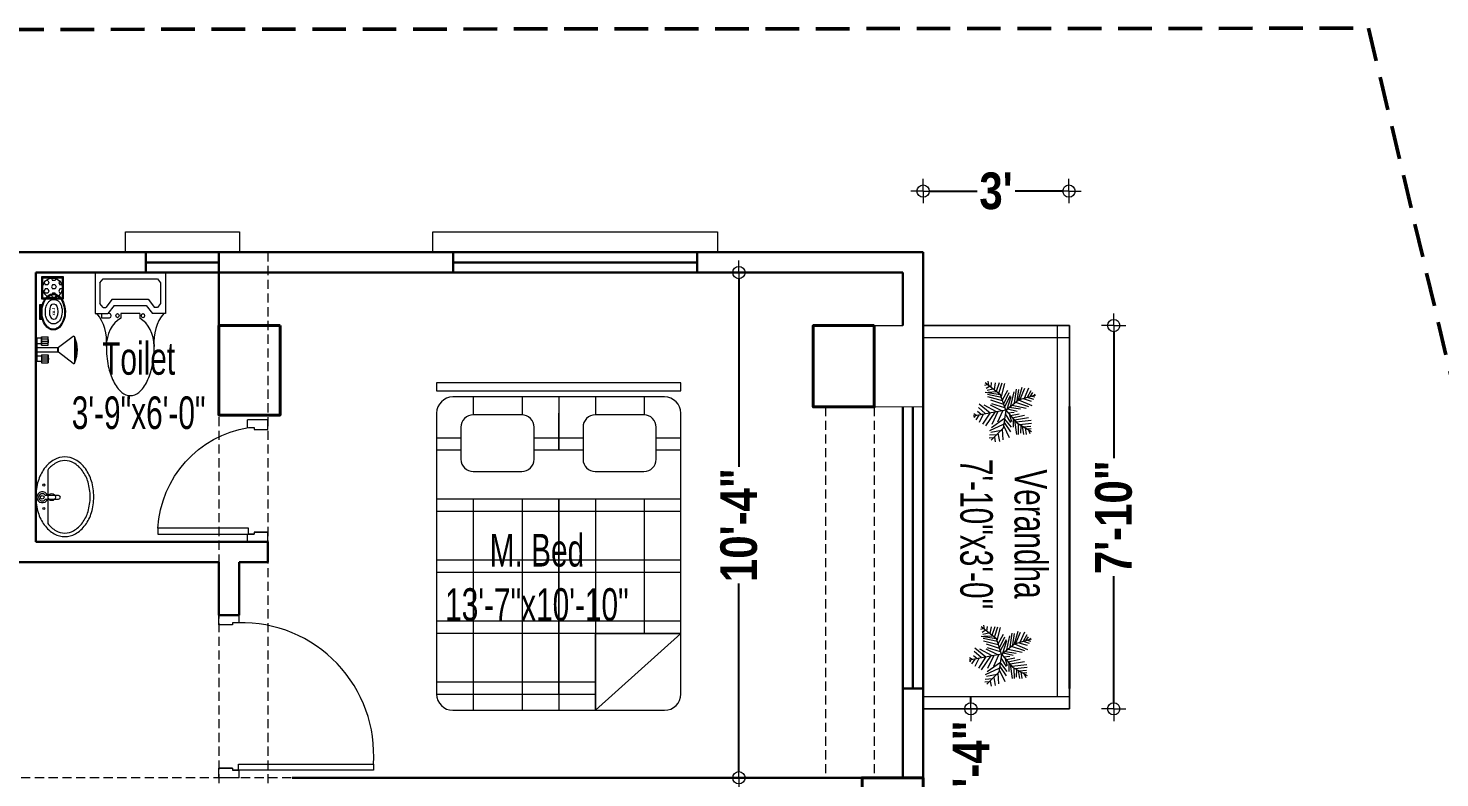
# Model space of a CAD drawing. Header units: inches. Extents: x 64086 to 138972, y -13497 to 16809.
# Drawn here: x 96008.9 to 96355.8, y -11519.8 to -11335.6 of the extents above; entities that cross this region are included whole.
import ezdxf

# ---------------------------------------------------------------- set-up
doc = ezdxf.new("R2010")
doc.units = ezdxf.units.IN
doc.header["$LTSCALE"] = 0.5
doc.header["$MEASUREMENT"] = 0
doc.header["$PDMODE"] = 2
doc.linetypes.add('DASHED', pattern=[0.75, 0.5, -0.25])
doc.layers.get('0').update_dxf_attribs({"lineweight": 13})
for name, color, linetype, lineweight in [('A-TOIL', 6, 'Continuous', 15), ('BEAM 2', 87, 'Continuous', 15), ('Boundary', 6, 'DASHED', 50), ('Column', 1, 'Continuous', 40), ('DIM', 5, 'Continuous', 13), ('DOOR', 30, 'Continuous', 20), ('e-tv+tel', 5, 'Continuous', 25), ('fixture', 24, 'Continuous', 13), ('fur', 42, 'Continuous', 15), ('P-BASIN1', 6, 'Continuous', 15), ('P-COMMODE', 6, 'Continuous', 15), ('P-FLOOR-DRAIN', 4, 'Continuous', 15), ('P-SHOWER', 7, 'Continuous', 15), ('P.cap', 4, 'Continuous', 20), ('plant', 70, 'Continuous', 5), ('railing', 30, 'Continuous', 15), ('Raling', 35, 'Continuous', 20), ('Text-2', 7, 'Continuous', 18), ('TEXT-IN', 7, 'Continuous', 15), ('WALL', 7, 'Continuous', 30), ('WALL-0', 7, 'Continuous', 18), ('Wall_20', 253, 'Continuous', 20)]:
    doc.layers.add(name, color=color, linetype=linetype, lineweight=lineweight)
doc.layers.add('FURNITURE', color=157, linetype='Continuous')
doc.styles.get("Standard").update_dxf_attribs({"font": 'ARIALNB.TTF'})
doc.styles.add('STYLE1', font='ARIALN.TTF', dxfattribs={"width": 0.8})
doc.dimstyles.new('Column Dim', dxfattribs={"dimtxt": 9, "dimasz": 1.5, "dimexe": 13.25, "dimexo": 11, "dimgap": 1, "dimtad": 0, "dimdec": 1, "dimzin": 0, "dimdsep": 46, "dimlunit": 4, "dimtxsty": 'Standard', "dimblk": 'DIM', "dimcen": 0, "dimse1": 1, "dimse2": 1, "dimclrd": 5, "dimclre": 5, "dimclrt": 7, "dimadec": 0, "dimazin": 0, "dimtfac": 1, "dimtdec": 1, "dimtofl": 0, "dimtmove": 2, "dimatfit": 3, "dimldrblk": 'DIM', "dimfxl": 1, "dimtolj": 1, "dimtzin": 0, "dimarcsym": 0})
pattern_1 = [(225, (19362.28457, 30685.39488), (-0.0883883476, 0.0883883476), [])]

# ---------------------------------------------------------------- blocks, each defined once
blk = doc.blocks.new('door-3')
at = {"layer": 'railing'}
for p, q in [((98873.42, -21113.88), (98873.42, -21080.69)), ((98873.42, -21080.69), (98874.85, -21080.69)), ((98874.85, -21080.69), (98874.85, -21113.88)), ((98836.75, -21118.64), (98836.75, -21113.64)), ((98838.65, -21113.64), (98836.75, -21113.64)), ((98838.66, -21113.88), (98838.66, -21115.31)), ((98838.66, -21113.88), (98838.66, -21115.31)), ((98838.66, -21115.31), (98839.13, -21115.31)), ((98839.13, -21115.31), (98839.13, -21118.64)), ((98839.13, -21115.31), (98839.13, -21118.64)), ((98874.85, -21113.88), (98873.42, -21113.88)), ((98874.37, -21115.31), (98874.37, -21118.64)), ((98874.37, -21118.64), (98874.37, -21115.31)), ((98874.37, -21115.31), (98874.85, -21115.31)), ((98876.75, -21113.64), (98874.85, -21113.64)), ((98874.85, -21113.88), (98874.85, -21115.31)), ((98874.85, -21115.31), (98874.85, -21113.88)), ((98876.75, -21113.64), (98876.75, -21118.64)), ((98839.13, -21118.64), (98836.75, -21118.64)), ((98876.75, -21118.64), (98874.37, -21118.64))]:
    blk.add_line(p, q, dxfattribs=at)
blk.add_arc((98871.12, -21113.08), 32.47, 85.9343, 181.4162, dxfattribs=at)
blk = doc.blocks.new('lilklkl')
at = {"color": 23}
for p, q in [((19201.27, -4998.29), (19141.27, -4998.29)), ((19141.27, -4998.29), (19141.27, -5000.29)), ((19141.27, -5000.29), (19201.27, -5000.29)), ((19201.27, -5000.29), (19201.27, -4998.29)), ((19167.27, -5001.79), (19145.27, -5001.79)), ((19197.27, -5001.79), (19162.27, -5001.79)), ((19171.27, -5001.79), (19171.27, -5014.9)), ((19141.27, -5005.79), (19141.27, -5074.79)), ((19171.27, -5014.9), (19171.27, -5005.79)), ((19201.27, -5074.79), (19201.27, -5005.79)), ((19171.27, -5074.79), (19171.27, -5026.9)), ((19171.27, -5026.9), (19171.27, -5078.79)), ((19145.27, -5078.79), (19175.27, -5078.79)), ((19175.27, -5078.79), (19197.27, -5078.79))]:
    blk.add_line(p, q, dxfattribs=at)
at = {"color": 33}
for p, q in [((19150.27, -5001.79), (19150.27, -5006.19)), ((19162.27, -5001.79), (19162.27, -5006.19)), ((19180.27, -5001.79), (19180.27, -5006.19)), ((19192.27, -5001.79), (19192.27, -5006.19)), ((19147.23, -5011.9), (19141.27, -5011.9)), ((19171.27, -5011.9), (19165.21, -5011.9)), ((19177.23, -5011.9), (19171.27, -5011.9)), ((19201.27, -5011.9), (19195.21, -5011.9)), ((19147.24, -5014.9), (19141.27, -5014.9)), ((19171.27, -5014.9), (19165.2, -5014.9)), ((19177.24, -5014.9), (19171.27, -5014.9)), ((19201.27, -5014.9), (19195.2, -5014.9)), ((19171.27, -5026.9), (19141.27, -5026.9)), ((19150.27, -5026.9), (19150.27, -5078.79)), ((19162.27, -5026.9), (19162.27, -5078.79)), ((19201.27, -5026.9), (19171.27, -5026.9)), ((19180.27, -5026.9), (19180.27, -5078.79)), ((19192.27, -5026.9), (19192.27, -5059.9)), ((19171.27, -5029.9), (19141.27, -5029.9)), ((19201.27, -5029.9), (19171.27, -5029.9)), ((19171.27, -5041.9), (19141.27, -5041.9)), ((19201.27, -5041.9), (19171.27, -5041.9)), ((19171.27, -5044.9), (19141.27, -5044.9)), ((19201.27, -5044.9), (19171.27, -5044.9)), ((19171.27, -5056.9), (19141.27, -5056.9)), ((19201.27, -5056.9), (19171.27, -5056.9)), ((19171.27, -5059.9), (19141.27, -5059.9)), ((19201.27, -5059.9), (19171.27, -5059.9)), ((19171.27, -5071.9), (19141.27, -5071.9)), ((19180.27, -5071.9), (19171.27, -5071.9)), ((19171.27, -5074.9), (19141.27, -5074.9)), ((19180.27, -5074.9), (19171.27, -5074.9))]:
    blk.add_line(p, q, dxfattribs=at)
at = {"color": 40}
for p, q in [((19162.21, -5006.19), (19150.23, -5006.19)), ((19192.21, -5006.19), (19180.23, -5006.19)), ((19147.23, -5009.2), (19147.24, -5017.1)), ((19165.2, -5017.09), (19165.21, -5009.2)), ((19177.23, -5009.2), (19177.24, -5017.1)), ((19195.2, -5017.09), (19195.21, -5009.2)), ((19150.24, -5020.09), (19162.2, -5020.09)), ((19180.24, -5020.09), (19192.2, -5020.09))]:
    blk.add_line(p, q, dxfattribs=at)
at = {"color": 23}
for centre, start, end in [((19145.27, -5005.79), 90, 180), ((19197.27, -5005.79), 0, 90), ((19145.27, -5074.79), 180, 270), ((19197.27, -5074.79), 270, 0)]:
    blk.add_arc(centre, 4, start, end, dxfattribs=at)
at = {"color": 40}
for centre, start, end in [((19150.23, -5009.19), 90, 180.1414), ((19162.21, -5009.19), 359.8975, 90), ((19180.23, -5009.19), 90, 180.1414), ((19192.21, -5009.19), 359.8975, 90), ((19150.24, -5017.09), 180.1414, 270), ((19162.2, -5017.09), 270, 359.8975), ((19180.24, -5017.09), 180.1414, 270), ((19192.2, -5017.09), 270, 359.8975)]:
    blk.add_arc(centre, 3, start, end, dxfattribs=at)
at = {"layer": 'DOOR'}
for p, q in [((19201.27, -5059.9), (19180.27, -5078.79)), ((19180.27, -5078.79), (19180.27, -5059.9)), ((19180.27, -5059.9), (19201.27, -5059.9))]:
    blk.add_line(p, q, dxfattribs=at)
blk = doc.blocks.new('A$C32C23EB6')
at = {"layer": 'fur'}
blk.add_blockref('lilklkl', (-19141.27, 5078.79), dxfattribs=at)
blk = doc.blocks.new('p-basin11')
at = {"lineweight": 13}
for p, q in [((-0.49, 4.45), (-0.49, 0.85)), ((0.5, 0.86), (0.5, 4.45)), ((-7.44, 1.49), (7.15, 1.49))]:
    blk.add_line(p, q, dxfattribs=at)
for centre, radius in [((-3.35, 0.44), 0.298), ((-0.08, 2.58), 0.99), ((0, 0), 0.495), ((3.06, 0.44), 0.298)]:
    blk.add_circle(centre, radius, dxfattribs=at)
for centre, radius, start, end in [((-2.77, 4.78), 8.63, 126.0274, 150.3366), ((-1.18, 2.6), 11.33, 106.7647, 126.0274), ((-1.18, 2.6), 10.34, 106.7647, 126.0274), ((-1.18, 2.6), 10.34, 106.7647, 126.0274), ((-0.15, -0.85), 14.92, 90, 106.7647), ((-0.15, -0.85), 13.93, 90, 106.7647), ((-0.15, -0.85), 13.93, 90, 106.7647), ((-0.15, -0.85), 14.92, 73.2353, 90), ((-0.15, -0.85), 13.93, 73.2353, 90), ((-0.15, -0.85), 13.93, 73.2353, 90), ((0.89, 2.6), 10.34, 53.9726, 73.2353), ((0.89, 2.6), 10.34, 53.9726, 73.2353), ((0.89, 2.6), 11.33, 53.9726, 73.2353), ((2.48, 4.78), 8.63, 29.6634, 53.9726), ((-5.2, 6.16), 5.84, 150.3366, 180), ((-5.2, 6.16), 4.85, 150.3366, 180), ((-5.2, 6.16), 4.85, 150.3366, 180), ((-2.77, 4.78), 7.64, 126.0274, 150.3366), ((-2.77, 4.78), 7.64, 126.0274, 150.3366), ((2.48, 4.78), 7.64, 29.6634, 53.9726), ((4.9, 6.16), 4.85, 0, 29.6634), ((4.9, 6.16), 4.85, 360, 29.6634), ((4.9, 6.16), 5.84, 0, 29.6634), ((-5.2, 6.16), 5.84, 180, 209.6634), ((-5.2, 6.16), 4.85, 180, 209.6634), ((0, 4.45), 0.495, 0, 180), ((4.9, 6.16), 4.85, 330.3366, 0), ((4.9, 6.16), 5.84, 330.3366, 0), ((-2.77, 7.54), 8.63, 209.6634, 233.9726), ((-2.77, 7.54), 7.64, 209.6634, 232.3), ((-1.18, 9.72), 11.33, 233.9726, 253.2353), ((0, 0), 1.48, 109.6514, 70.3603), ((0, 0), 0.99, 120.3431, 59.7554), ((0.89, 9.72), 11.33, 286.7647, 306.0274), ((2.48, 7.54), 7.64, 307.7, 330.3366), ((2.48, 7.54), 8.63, 306.0274, 330.3366), ((-0.15, 13.16), 14.92, 253.2353, 270), ((-0.15, 13.16), 14.92, 270, 286.7647)]:
    blk.add_arc(centre, radius, start, end, dxfattribs=at)
blk = doc.blocks.new('pp-sh')
at = {"ltscale": 0.01}
h = blk.add_hatch(dxfattribs=at)
h.set_pattern_fill('ANSI31', color=256, style=0)
h.set_pattern_definition(pattern_1)
h.paths.add_polyline_path([(18743.58, 25839.35), (18749.1, 25839.35, 0.199471)])
h = blk.add_hatch(dxfattribs=at)
h.set_pattern_fill('ANSI31', color=256, style=0)
h.set_pattern_definition(pattern_1)
h.paths.add_polyline_path([(18745.89, 25835.65), (18746.8, 25835.65, -0.163612), (18746.84, 25835.78), (18745.84, 25835.78, -0.163612)])
for p, q in [((18749.1, 25839.35), (18743.58, 25839.35)), ((18743.4, 25839), (18745.84, 25835.78)), ((18749.28, 25839), (18746.84, 25835.78)), ((18745.28, 25833.51), (18743.51, 25833.51)), ((18743.51, 25832.08), (18743.51, 25833.51)), ((18743.95, 25832.08), (18743.95, 25833.51)), ((18744.54, 25833.62), (18744.26, 25833.62)), ((18744.26, 25833.59), (18744.26, 25833.62)), ((18744.4, 25833.59), (18744.4, 25833.62)), ((18744.4, 25832.08), (18744.4, 25833.51)), ((18744.54, 25833.59), (18744.54, 25833.62)), ((18744.84, 25832.08), (18744.84, 25833.51)), ((18745.28, 25832.08), (18745.28, 25833.51)), ((18746.84, 25835.78), (18745.84, 25835.78)), ((18746.8, 25835.65), (18745.89, 25835.65)), ((18745.89, 25835.65), (18745.89, 25831.13)), ((18746.8, 25835.65), (18746.8, 25831.13)), ((18747.4, 25832.08), (18747.4, 25833.51)), ((18747.4, 25833.51), (18749.17, 25833.51)), ((18747.84, 25832.08), (18747.84, 25833.51)), ((18748.15, 25833.59), (18748.15, 25833.62)), ((18748.15, 25833.62), (18748.42, 25833.62)), ((18748.29, 25833.59), (18748.29, 25833.62)), ((18748.29, 25832.08), (18748.29, 25833.51)), ((18748.42, 25833.59), (18748.42, 25833.62)), ((18748.73, 25832.08), (18748.73, 25833.51)), ((18749.17, 25832.08), (18749.17, 25833.51)), ((18745.28, 25832.08), (18743.51, 25832.08)), ((18743.8, 25832.04), (18743.8, 25831.13)), ((18748.88, 25831.13), (18743.8, 25831.13)), ((18744.99, 25832.04), (18744.99, 25831.13)), ((18746.8, 25831.13), (18745.89, 25831.13)), ((18747.4, 25832.08), (18749.17, 25832.08)), ((18747.69, 25832.04), (18747.69, 25831.13)), ((18748.88, 25832.04), (18748.88, 25831.13))]:
    blk.add_line(p, q, dxfattribs=at)
for centre, radius, start, end in [((18743.58, 25839.13), 0.222, 90, 216.0286), ((18746.34, 25832.71), 7.19, 67.4384, 112.5616), ((18749.1, 25839.13), 0.222, 323.9714, 90), ((18743.73, 25832.87), 0.68, 70.9882, 109.0118), ((18743.73, 25833.55), 0, 152.3346, 180), ((18744.4, 25832.37), 1.22, 68.7379, 111.2621), ((18744.18, 25832.87), 0.68, 70.9882, 109.0118), ((18744.62, 25832.87), 0.68, 70.9882, 109.0118), ((18745.06, 25832.87), 0.68, 70.9882, 109.0118), ((18745.67, 25835.65), 0.222, 0, 37.1678), ((18747.02, 25835.65), 0.222, 142.8322, 180), ((18747.62, 25832.87), 0.68, 70.9882, 109.0118), ((18748.29, 25832.37), 1.22, 68.7379, 111.2621), ((18748.06, 25832.87), 0.68, 70.9882, 109.0118), ((18748.51, 25832.87), 0.68, 70.9882, 109.0118), ((18748.95, 25832.87), 0.68, 70.9882, 109.0118), ((18748.95, 25833.55), 0, 0, 27.6654), ((18743.73, 25832.72), 0.68, 250.9882, 289.0118), ((18744.18, 25832.72), 0.68, 250.9882, 289.0118), ((18744.62, 25832.72), 0.68, 250.9882, 289.0118), ((18745.06, 25832.72), 0.68, 250.9882, 289.0118), ((18747.62, 25832.72), 0.68, 250.9882, 289.0118), ((18748.06, 25832.72), 0.68, 250.9882, 289.0118), ((18748.51, 25832.72), 0.68, 250.9882, 289.0118), ((18748.95, 25832.72), 0.68, 250.9882, 289.0118)]:
    blk.add_arc(centre, radius, start, end, dxfattribs=at)
blk = doc.blocks.new('RY')
at = {"layer": 'fixture'}
for p, q in [((227073.05, -59649.09), (227072.37, -59649.09)), ((227073.05, -59649.32), (227072.43, -59649.32)), ((227073.05, -59649.54), (227072.48, -59649.54)), ((227073.05, -59649.76), (227072.52, -59649.76)), ((227073.05, -59649.98), (227072.56, -59649.98)), ((227073.05, -59650.2), (227072.59, -59650.2)), ((227073.05, -59650.42), (227072.61, -59650.42)), ((227073.05, -59652.62), (227073.05, -59649.09)), ((227072.39, -59652.62), (227073.05, -59652.62)), ((227073.05, -59652.4), (227072.45, -59652.4)), ((227073.05, -59652.18), (227072.49, -59652.18)), ((227073.05, -59651.96), (227072.54, -59651.96)), ((227073.05, -59651.74), (227072.57, -59651.74)), ((227073.05, -59651.52), (227072.59, -59651.52)), ((227073.05, -59651.3), (227072.61, -59651.3)), ((227073.05, -59650.64), (227072.62, -59650.64)), ((227073.05, -59651.08), (227072.62, -59651.08)), ((227073.05, -59650.86), (227072.63, -59650.86))]:
    blk.add_line(p, q, dxfattribs=at)
at = {"layer": 'fixture', "color": 37}
blk.add_ellipse((227069.56, -59650.94), major_axis=(0.03, 1.96), ratio=0.508227, dxfattribs=at)
at = {"layer": 'fixture'}
for points, knots in [([(227069.67, -59655.34), (227070.14, -59655.34), (227070.61, -59655.17), (227071.49, -59654.46), (227071.88, -59653.92), (227072.44, -59652.6), (227072.61, -59651.83), (227072.64, -59650.26), (227072.52, -59649.46), (227072.02, -59648.09), (227071.65, -59647.51), (227070.8, -59646.71), (227070.32, -59646.49), (227069.39, -59646.39), (227068.91, -59646.52), (227068.01, -59647.13), (227067.6, -59647.62), (227066.98, -59648.88), (227066.78, -59649.63), (227066.67, -59651.2), (227066.76, -59652), (227067.19, -59653.43), (227067.53, -59654.05), (227068.36, -59654.94), (227068.83, -59655.21), (227069.42, -59655.33), (227069.54, -59655.34), (227069.67, -59655.34)], [0, 0, 0, 0, 0.512242, 0.512242, 1.024485, 1.024485, 1.536727, 1.536727, 2.04897, 2.04897, 2.561212, 2.561212, 3.073455, 3.073455, 3.585697, 3.585697, 4.09794, 4.09794, 4.610182, 4.610182, 5.122425, 5.122425, 5.634667, 5.634667, 6.14691, 6.14691, 6.283185, 6.283185, 6.283185, 6.283185]), ([(227069.67, -59655.14), (227070.05, -59655.14), (227070.44, -59655.01), (227071.19, -59654.47), (227071.55, -59654.05), (227072.1, -59652.97), (227072.3, -59652.32), (227072.46, -59650.96), (227072.43, -59650.24), (227072.15, -59648.92), (227071.9, -59648.32), (227071.27, -59647.37), (227070.89, -59647.03), (227070.12, -59646.65), (227069.74, -59646.59), (227068.97, -59646.73), (227068.58, -59646.93), (227067.86, -59647.63), (227067.53, -59648.13), (227067.07, -59649.31), (227066.93, -59650), (227066.89, -59651.43), (227067, -59652.18), (227067.43, -59653.43), (227067.73, -59653.96), (227068.41, -59654.72), (227068.79, -59654.96), (227069.34, -59655.12), (227069.5, -59655.14), (227069.67, -59655.14)], [0, 0, 0, 0, 0.466932, 0.466932, 0.933864, 0.933864, 1.400796, 1.400796, 1.867727, 1.867727, 2.334659, 2.334659, 2.801591, 2.801591, 3.268523, 3.268523, 3.735455, 3.735455, 4.202387, 4.202387, 4.669318, 4.669318, 5.165008, 5.165008, 5.62593, 5.62593, 6.080806, 6.080806, 6.283185, 6.283185, 6.283185, 6.283185])]:
    blk.add_open_spline(points, degree=3, knots=knots, dxfattribs=at)
at = {"layer": 'fixture', "color": 37}
blk.add_open_spline([(227069.6, -59647.92), (227069.34, -59647.91), (227069.09, -59647.98), (227068.25, -59648.39), (227067.93, -59648.94), (227067.55, -59650.04), (227067.47, -59650.66), (227067.53, -59651.62), (227067.59, -59651.97), (227067.78, -59652.58), (227067.9, -59652.86), (227068.21, -59653.33), (227068.41, -59653.53), (227068.88, -59653.84), (227069.16, -59653.93), (227069.74, -59653.97), (227070.04, -59653.9), (227070.53, -59653.65), (227070.73, -59653.47), (227071.05, -59653.09), (227071.17, -59652.88), (227071.47, -59652.22), (227071.57, -59651.72), (227071.64, -59650.73), (227071.6, -59650.22), (227071.4, -59649.43), (227071.28, -59649.13), (227070.94, -59648.58), (227070.71, -59648.32), (227070.17, -59648.01), (227069.9, -59647.92), (227069.6, -59647.92)], degree=3, knots=[0, 0, 0, 0, 0.251826, 0.251826, 0.981976, 0.981976, 1.712126, 1.712126, 2.138681, 2.138681, 2.508948, 2.508948, 2.825837, 2.825837, 3.120106, 3.120106, 3.414376, 3.414376, 3.708645, 3.708645, 4.002915, 4.002915, 4.608496, 4.608496, 5.214077, 5.214077, 5.606251, 5.606251, 5.998425, 5.998425, 6.283185, 6.283185, 6.283185, 6.283185], dxfattribs=at)
at = {"layer": 'fixture', "color": 37, "text_generation_flag": 4}
blk.add_text('Lux ', height=0.75, rotation=90, dxfattribs=at).set_placement((227069.24, -59651.81))
blk = doc.blocks.new('*X21')
at = {"color": 0}
for p, q in [((349.22, 2157.49), (349.37, 2157.49)), ((349.69, 2156.94), (349.37, 2157.49)), ((350.31, 2158.03), (350.62, 2158.57)), ((350.62, 2157.49), (350.31, 2158.03)), ((350.62, 2158.57), (351.25, 2158.57)), ((350.62, 2157.49), (351.25, 2157.49)), ((351.56, 2158.03), (351.25, 2158.57)), ((351.25, 2157.49), (351.56, 2158.03)), ((352.19, 2156.94), (352.5, 2157.49)), ((352.5, 2157.49), (353.12, 2157.49)), ((353.44, 2156.94), (353.12, 2157.49)), ((348.86, 2156.4), (349.37, 2156.4)), ((349, 2155.32), (349.37, 2155.32)), ((349.37, 2156.4), (349.69, 2156.94)), ((349.69, 2154.78), (349.37, 2155.32)), ((349.51, 2154.48), (349.69, 2154.78)), ((350.31, 2155.86), (350.62, 2156.4)), ((350.62, 2155.32), (350.31, 2155.86)), ((350.41, 2153.86), (350.62, 2154.24)), ((350.62, 2156.4), (351.25, 2156.4)), ((350.62, 2155.32), (351.25, 2155.32)), ((350.62, 2154.24), (351.25, 2154.24)), ((351.56, 2155.86), (351.25, 2156.4)), ((351.25, 2155.32), (351.56, 2155.86)), ((351.56, 2153.7), (351.25, 2154.24)), ((351.56, 2153.69), (351.56, 2153.7)), ((352.5, 2156.4), (352.19, 2156.94)), ((352.19, 2154.78), (352.5, 2155.32)), ((352.5, 2154.24), (352.19, 2154.78)), ((352.5, 2156.4), (353.12, 2156.4)), ((352.5, 2155.32), (353.12, 2155.32)), ((352.5, 2154.24), (352.92, 2154.24)), ((353.12, 2156.4), (353.44, 2156.94)), ((353.43, 2154.79), (353.12, 2155.32))]:
    blk.add_line(p, q, dxfattribs=at)
blk = doc.blocks.new('P-FLOOR')
at = {"layer": 'P-FLOOR-DRAIN'}
for points in [[(-2.08, 5.48), (-2.08, 0.98), (2.42, 0.98), (2.42, 5.48)], [(-1.85, 5.25), (-1.85, 1.2), (2.2, 1.2), (2.2, 5.25)]]:
    blk.add_lwpolyline(points, close=True, dxfattribs=at)
blk.add_circle((0.17, 3.23), 2.02, dxfattribs=at)
at = {"layer": 'P-FLOOR-DRAIN', "xscale": 0.8, "yscale": 0.8, "zscale": 0.8, "rotation": 270}
blk.add_blockref('*X21', (-1724.74, 284.25), dxfattribs=at)
blk = doc.blocks.new('A$C3B0820DD')
at = {"layer": 'A-TOIL'}
for p, q in [((0, 26.47), (0, 17.65)), ((0, 26.47), (15.1, 26.47)), ((1.03, 24.26), (1.72, 25.14)), ((1.72, 25.14), (13.38, 25.14)), ((13.38, 25.14), (14.07, 24.26)), ((15.1, 26.47), (15.1, 17.65)), ((1.03, 24.26), (1.03, 19.85)), ((14.07, 24.26), (14.07, 19.85)), ((1.72, 18.97), (1.03, 19.85)), ((1.72, 18.97), (2.32, 18.97)), ((3.69, 20.73), (2.32, 18.97)), ((4.12, 19.41), (2.74, 17.65)), ((3.69, 20.73), (11.41, 20.73)), ((4.12, 19.41), (10.98, 19.41)), ((10.98, 19.41), (12.35, 17.65)), ((11.41, 20.73), (12.78, 18.97)), ((13.38, 18.97), (12.78, 18.97)), ((14.07, 19.85), (13.38, 18.97)), ((0, 17.65), (2.74, 17.65)), ((1.37, 17.65), (1.37, 16.76)), ((1.37, 16.76), (3.09, 16.76)), ((3.09, 17.65), (2.74, 17.65)), ((5.49, 17.65), (5.49, 16.65)), ((9.61, 17.65), (5.49, 17.65)), ((9.61, 17.65), (9.61, 16.65)), ((15.1, 17.65), (12.35, 17.65))]:
    blk.add_line(p, q, dxfattribs=at)
for centre, major_axis, start_param, end_param in [((-3.71, 11.66), (0, 7.94), 4.576272, 5.566047), ((7.55, 10.59), (0, 6.62), 0.411517, 1.570796), ((3.09, 17.2), (0, 0.441), 3.141593, 6.283185), ((4.8, 17.2), (0, 0.441), 4.712389, 10.995574), ((7.55, 10.59), (0, 6.62), -1.570796, -0.411517), ((10.29, 17.2), (0, 0.441), 4.712389, 10.995574), ((18.81, 11.66), (0, 7.94), 0.717138, 1.706913), ((15.53, 10.59), (0, 16.88), 1.570797, 1.824118), ((-0.44, 10.59), (0, 16.88), 4.459068, 4.712388), ((11.59, 9.28), (0, 11.65), 1.824118, 2.129396), ((3.5, 9.28), (0, 11.65), 4.153789, 4.459067), ((9.11, 7.28), (0, 7.88), 2.129396, 2.556312), ((5.99, 7.28), (0, 7.88), 3.726874, 4.153789), ((7.55, 4.25), (0, 4.25), 2.556313, 3.141592), ((7.55, 4.25), (0, 4.25), 3.141593, 3.726873)]:
    blk.add_ellipse(centre, major_axis=major_axis, ratio=0.777778, start_param=start_param, end_param=end_param, dxfattribs=at)
blk = doc.blocks.new('*U13')
for p, q in [((-221.9198, 1197.3052), (-433.5526, 1338.8594)), ((-258.7244, 1362.456), (-332.3336, 1421.4348)), ((0, 0), (-266.7, 1447.8)), ((-231.1146, 1315.2628), (-166.7002, 1421.4348)), ((-800.1, 114.3), (-1333.5, 647.7)), ((-1234.059, 536.7274), (-1252.4486, 737.2604)), ((-1105.2302, 725.4494), (-1077.6458, 395.1732)), ((-976.4268, 666.4706), (-884.4026, 194.6402)), ((-902.8176, 713.6638), (-617.5756, 100.2538)), ((-369.1382, 53.086), (-783.1836, 642.874)), ((-93.091, 489.5342), (-700.3796, 902.3858)), ((-129.8956, 713.6638), (-626.7704, 1032.1544)), ((-185.1152, 1008.5578), (-553.1612, 1185.4942)), ((-194.31, 1102.9442), (-65.4812, 1256.284)), ((-148.3106, 914.1968), (118.5418, 1220.9018)), ((-129.8956, 701.8528), (265.7602, 1185.4942)), ((-74.7014, 418.7444), (219.7608, 961.39)), ((-28.6766, 171.0436), (228.9556, 678.2816)), ((256.5654, 88.4682), (449.7832, 666.4706)), ((412.9786, 147.447), (587.8068, 796.2392)), ((560.197, 182.8292), (698.2206, 819.8358)), ((685.8, 228.6), (1219.2, 914.4)), ((689.0258, 230.0224), (790.2448, 914.1968)), ((808.6344, 784.4282), (827.0494, 418.7444)), ((891.4384, 831.6214), (946.658, 572.1096)), ((983.4626, 867.0036), (1066.2666, 725.4494)), ((1029.462, 654.685), (1241.0948, 631.0884)), ((1112.2914, 760.8316), (1296.3144, 784.4282)), ((1121.4862, 925.9824), (1149.0706, 831.6214)), ((-1206.4492, 501.3198), (-1418.082, 465.9376)), ((-1031.621, 347.98), (-1399.667, 277.1902)), ((-847.598, 159.2326), (-1326.0578, 135.636)), ((-718.7946, 88.4682), (-1215.644, -147.447)), ((-543.9664, 76.6572), (-967.2066, -206.4512)), ((0, 0), (-800.1, 114.3)), ((-405.9428, 53.086), (-764.794, -241.8334)), ((-617.5756, 607.4918), (-74.7014, 347.98)), ((0, 0), (-571.5, -495.3)), ((-166.7002, 29.4894), (-543.9664, -206.4512)), ((-525.5514, 347.98), (-28.6766, 123.8504)), ((0, 0), (685.8, 228.6)), ((0, 0), (457.2, -571.5)), ((100.1268, 41.275), (284.1498, 619.2774)), ((164.5412, 41.275), (661.416, -218.2368)), ((284.1498, 88.4682), (781.0246, -147.447)), ((458.978, 147.447), (891.4384, -88.4682)), ((615.4166, 194.6402), (1185.8752, 41.275)), ((753.4148, 312.5978), (1222.6798, 159.2326)), ((845.439, 418.7444), (1241.0948, 277.1902)), ((919.0482, 501.3198), (1222.6798, 454.152)), ((-442.7474, -383.3876), (-1086.8406, -477.7486)), ((-617.5756, -548.5384), (-1077.6458, -560.324)), ((-571.5, -495.3), (-952.5, -1143)), ((-387.5278, -324.4088), (-764.794, -324.4088)), ((-635.9652, -607.5172), (-580.771, -1150.1374)), ((-525.5514, -465.963), (-451.9422, -1126.5408)), ((-166.7002, -147.447), (-507.1618, -253.619)), ((-433.5526, -383.3876), (-323.1134, -1020.3688)), ((-341.5284, -289.0012), (-221.9198, -831.6214)), ((-240.3094, -218.2368), (-157.5054, -595.7062)), ((-120.7008, -88.4682), (-93.091, -371.5766)), ((63.3222, -76.6826), (-37.8714, -513.1308)), ((44.9326, -64.897), (615.4166, -241.8334)), ((127.7366, -159.258), (54.1274, -654.685)), ((228.9556, -289.0012), (90.932, -914.1968)), ((357.759, -430.5554), (164.5412, -1020.3688)), ((192.151, -230.0224), (817.8292, -371.5766)), ((458.978, -572.1096), (210.5406, -1161.923)), ((311.7596, -383.3876), (937.4378, -477.7486)), ((412.9786, -501.3452), (919.0482, -583.9206)), ((457.2, -571.5), (685.8, -1333.5)), ((468.1982, -572.1096), (1029.462, -737.2604)), ((-718.7946, -737.2604), (-1086.8406, -796.2392)), ((-783.1836, -867.029), (-1077.6458, -902.4112)), ((-875.2078, -1008.5832), (-1040.8412, -1079.3476)), ((-681.9646, -666.496), (-1022.4262, -654.685)), ((-829.2084, -937.7934), (-810.7934, -1126.5408)), ((-737.1842, -784.4536), (-709.5744, -1114.7298)), ((514.1976, -772.6426), (403.7838, -1138.3264)), ((486.5878, -642.8994), (983.4626, -843.4324)), ((578.612, -961.39), (495.7826, -1232.7128)), ((541.8074, -831.6214), (992.6574, -1032.1544)), ((578.612, -973.1756), (873.0488, -1138.3264)), ((624.6114, -1161.923), (587.8068, -1291.6916)), ((624.6114, -1102.9442), (781.0246, -1209.1162)), ((679.8056, -1268.095), (716.6102, -1291.6916))]:
    blk.add_line(p, q)
blk = doc.blocks.new('toilet d')
at = {"layer": 'railing'}
for p, q in [((98951.72, -21113.88), (98951.72, -21091.64)), ((98951.72, -21091.64), (98953.15, -21091.64)), ((98953.15, -21091.64), (98953.15, -21113.88)), ((98925.06, -21118.64), (98925.06, -21113.64)), ((98927, -21113.64), (98925.06, -21113.64)), ((98926.96, -21113.88), (98926.96, -21115.31)), ((98926.96, -21113.88), (98926.96, -21115.31)), ((98926.96, -21115.31), (98927.44, -21115.31)), ((98927.44, -21115.31), (98927.44, -21118.64)), ((98927.44, -21115.31), (98927.44, -21118.64)), ((98953.15, -21113.88), (98951.72, -21113.88)), ((98952.68, -21115.31), (98952.68, -21118.64)), ((98952.68, -21118.64), (98952.68, -21115.31)), ((98952.68, -21115.31), (98953.15, -21115.31)), ((98955.06, -21113.64), (98953.15, -21113.64)), ((98953.15, -21113.88), (98953.15, -21115.31)), ((98953.15, -21115.31), (98953.15, -21113.88)), ((98955.06, -21113.64), (98955.06, -21118.64)), ((98927.44, -21118.64), (98925.06, -21118.64)), ((98955.06, -21118.64), (98952.68, -21118.64))]:
    blk.add_line(p, q, dxfattribs=at)
blk.add_arc((98953.17, -21118.15), 26.55, 93.112, 170.7406, dxfattribs=at)
blk = doc.blocks.new('DIM')
at = {"layer": 'DIM'}
for q in [(-2, 0), (0, 2), (0, -2), (2, 0)]:
    blk.add_line((0, 0), q, dxfattribs=at)
blk.add_circle((0, 0), 1, dxfattribs=at)
blk = doc.blocks.new('*D448')
at = {"layer": 'Defpoints', "color": 0, "ltscale": 15, "transparency": 16777216}
for p in [(96264.67, -11375.65), (96264.67, -11407.21), (96228.83, -11408.71)]:
    blk.add_point(p, dxfattribs=at)
at = {"layer": 'TEXT-IN', "color": 5, "lineweight": -2, "ltscale": 15, "transparency": 16777216}
for p, q in [((96230.33, -11375.65), (96242.08, -11375.65)), ((96263.17, -11375.65), (96251.42, -11375.65))]:
    blk.add_line(p, q, dxfattribs=at)
at = {"layer": 'TEXT-IN', "color": 5, "lineweight": -2, "ltscale": 15, "transparency": 16777216, "xscale": 1.5, "yscale": 1.5, "zscale": 1.5, "rotation": 180}
blk.add_blockref('DIM', (96228.83, -11375.65), dxfattribs=at)
at = {"layer": 'TEXT-IN', "color": 5, "lineweight": -2, "ltscale": 15, "transparency": 16777216, "xscale": 1.5, "yscale": 1.5, "zscale": 1.5}
blk.add_blockref('DIM', (96264.67, -11375.65), dxfattribs=at)
at = {"layer": 'TEXT-IN', "color": 7, "ltscale": 15, "transparency": 16777216, "insert": (96246.75, -11375.65), "char_height": 9, "attachment_point": 5}
blk.add_mtext("\\A1;3'", dxfattribs=at)
blk = doc.blocks.new('*D449')
at = {"layer": 'Defpoints', "color": 0, "ltscale": 15, "transparency": 16777216}
for p in [(96264.83, -11408.71), (96264.83, -11502.9), (96275.66, -11502.9)]:
    blk.add_point(p, dxfattribs=at)
at = {"layer": 'TEXT-IN', "color": 5, "lineweight": -2, "ltscale": 15, "transparency": 16777216}
for p, q in [((96275.66, -11410.21), (96275.66, -11441.29)), ((96275.66, -11501.4), (96275.66, -11470.32))]:
    blk.add_line(p, q, dxfattribs=at)
at = {"layer": 'TEXT-IN', "color": 5, "lineweight": -2, "ltscale": 15, "transparency": 16777216, "xscale": 1.5, "yscale": 1.5, "zscale": 1.5}
for p, rotation in [((96275.66, -11408.71), 90), ((96275.66, -11502.9), 270)]:
    blk.add_blockref('DIM', p, dxfattribs=dict(at, rotation=rotation))
at = {"layer": 'TEXT-IN', "color": 7, "ltscale": 15, "transparency": 16777216, "insert": (96275.66, -11455.81), "char_height": 9, "attachment_point": 5, "rotation": 90}
blk.add_mtext('\\A1;7\'-10"', dxfattribs=at)
blk = doc.blocks.new('*D450')
at = {"layer": 'Defpoints', "color": 0, "ltscale": 15, "transparency": 16777216}
for p in [(96228.83, -11502.9), (96228.83, -11530.84), (96240.58, -11530.84)]:
    blk.add_point(p, dxfattribs=at)
at = {"layer": 'TEXT-IN', "color": 5, "lineweight": -2, "ltscale": 15, "transparency": 16777216}
for p, q in [((96240.58, -11501.4), (96240.58, -11499.9)), ((96240.58, -11532.34), (96240.58, -11533.84))]:
    blk.add_line(p, q, dxfattribs=at)
at = {"layer": 'TEXT-IN', "color": 5, "lineweight": -2, "ltscale": 15, "transparency": 16777216, "xscale": 1.5, "yscale": 1.5, "zscale": 1.5}
for p, rotation in [((96240.58, -11502.9), 270), ((96240.58, -11530.84), 90)]:
    blk.add_blockref('DIM', p, dxfattribs=dict(at, rotation=rotation))
at = {"layer": 'TEXT-IN', "color": 7, "ltscale": 15, "transparency": 16777216, "insert": (96240.58, -11516.87), "char_height": 9, "attachment_point": 5, "rotation": 90}
blk.add_mtext('\\A1;2\'-4"', dxfattribs=at)
blk = doc.blocks.new('*D467')
at = {"layer": 'Defpoints', "color": 0, "ltscale": 15, "transparency": 16777216}
for p in [(96183.57, -11395.69), (96223.83, -11395.69), (96223.83, -11519.84)]:
    blk.add_point(p, dxfattribs=at)
at = {"layer": 'TEXT-IN', "color": 5, "lineweight": -2, "ltscale": 15, "transparency": 16777216}
for p, q in [((96183.57, -11397.19), (96183.57, -11443.44)), ((96183.57, -11518.34), (96183.57, -11472.09))]:
    blk.add_line(p, q, dxfattribs=at)
at = {"layer": 'TEXT-IN', "color": 5, "lineweight": -2, "ltscale": 15, "transparency": 16777216, "xscale": 1.5, "yscale": 1.5, "zscale": 1.5}
for p, rotation in [((96183.57, -11395.69), 90), ((96183.57, -11519.84), 270)]:
    blk.add_blockref('DIM', p, dxfattribs=dict(at, rotation=rotation))
at = {"layer": 'TEXT-IN', "color": 7, "ltscale": 15, "transparency": 16777216, "insert": (96183.57, -11457.76), "char_height": 9, "attachment_point": 5, "rotation": 90}
blk.add_mtext('\\A1;10\'-4"', dxfattribs=at)

msp = doc.modelspace()

# ---------------------------------------------------------------- linework, layer by layer
at = {"layer": 'BEAM 2', "linetype": 'DASHED', "ltscale": 9}
for p, q in [((96228.83, -11390.69), (95162.83, -11390.69)), ((95208.83, -11390.69), (96228.83, -11390.69)), ((96055.81, -11390.69), (96055.81, -11763.71)), ((96067.81, -11390.69), (96067.81, -11763.71)), ((96204.83, -11428.71), (96204.83, -11519.84)), ((96216.83, -11428.71), (96216.83, -11519.84)), ((96228.83, -11519.84), (95162.83, -11519.84))]:
    msp.add_line(p, q, dxfattribs=at)
at = {"layer": 'Boundary', "color": 1, "ltscale": 33}
msp.add_lwpolyline([(96338.26, -11335.63), (96481.85, -11940.62), (95137.85, -11940.71), (95138.26, -11336.71), (96338.26, -11335.63)], dxfattribs=at)
at = {"layer": 'Column'}
for points in [[(96070.81, -11408.71), (96055.81, -11408.71), (96055.81, -11430.71), (96070.81, -11430.71)], [(96070.81, -11408.71), (96055.81, -11408.71), (96055.81, -11430.71), (96070.81, -11430.71)], [(96228.83, -11519.84), (96213.83, -11519.84), (96213.83, -11541.84), (96228.83, -11541.84)]]:
    msp.add_lwpolyline(points, close=True, dxfattribs=at)
at = {"layer": 'e-tv+tel', "lineweight": 30}
for p, q in [((96037.81, -11393.19), (96055.81, -11393.19)), ((96113.32, -11393.19), (96173.32, -11393.19)), ((96223.83, -11428.67), (96223.83, -11497.91)), ((96226.33, -11428.65), (96226.33, -11497.9)), ((96228.83, -11428.63), (96228.83, -11497.9)), ((96264.83, -11428.63), (96264.83, -11497.9))]:
    msp.add_line(p, q, dxfattribs=at)
for points in [[(96037.81, -11395.69), (96037.81, -11390.69), (96055.81, -11390.69), (96055.81, -11395.69)], [(96113.32, -11395.69), (96173.32, -11395.69), (96173.32, -11390.69), (96113.32, -11390.69)]]:
    msp.add_lwpolyline(points, close=True, dxfattribs=at)
at = {"layer": 'P-BASIN1', "lineweight": 40}
for points in [[(96070.81, -11408.71), (96055.81, -11408.71), (96055.81, -11430.71), (96070.81, -11430.71)], [(96216.83, -11408.71), (96201.83, -11408.71), (96201.83, -11428.71), (96216.83, -11428.71)], [(96228.83, -11519.84), (96213.83, -11519.84), (96213.83, -11541.84), (96228.83, -11541.84)]]:
    msp.add_lwpolyline(points, close=True, dxfattribs=at)
at = {"layer": 'P.cap', "ltscale": 15}
msp.add_lwpolyline([(95162.83, -11390.69), (96228.83, -11390.69), (96228.83, -11408.71), (96264.83, -11408.71), (96264.83, -11502.9), (96228.83, -11502.9), (96228.83, -11530.84), (96264.77, -11530.84), (96264.83, -11637.34), (96291.83, -11637.34), (96291.83, -11637.37), (96315.83, -11636.68), (96315.83, -11733.71), (96333.04, -11733.63), (96332.83, -11822.71), (96349.83, -11822.71), (96349.83, -11916.71), (95780.82, -11916.71), (95780.82, -11929.71), (95670.82, -11929.71), (95670.82, -11916.71), (95162.83, -11916.71), (95162.83, -11390.69)], dxfattribs=at)
at = {"layer": 'Raling'}
for p, q in [((96264.83, -11408.71), (96228.83, -11408.71)), ((96261.83, -11499.9), (96261.83, -11408.71)), ((96264.83, -11502.9), (96264.83, -11408.71)), ((96264.83, -11411.71), (96228.83, -11411.71)), ((96228.83, -11499.9), (96264.83, -11499.9)), ((96228.83, -11502.9), (96264.83, -11502.9))]:
    msp.add_line(p, q, dxfattribs=at)
at = {"layer": 'TEXT-IN', "ltscale": 15}
for p, q in [((96216.83, -11408.71), (96223.83, -11408.71)), ((96228.83, -11408.71), (96233.45, -11408.71)), ((96216.83, -11428.71), (96228.83, -11428.63))]:
    msp.add_line(p, q, dxfattribs=at)
at = {"layer": 'WALL', "color": 0, "ltscale": 3}
for p, q in [((96005.81, -11390.69), (96037.81, -11390.69)), ((96010.81, -11390.69), (96010.81, -11390.69)), ((96037.81, -11395.69), (96037.81, -11390.69)), ((96055.81, -11395.69), (96055.81, -11390.69)), ((96055.81, -11390.69), (96113.32, -11390.69)), ((96113.32, -11390.69), (96113.32, -11395.69)), ((96173.32, -11390.69), (96228.83, -11390.69)), ((96173.32, -11390.69), (96173.32, -11395.69)), ((96223.83, -11390.69), (96223.83, -11390.69)), ((96228.83, -11390.69), (96228.83, -11408.71)), ((96228.83, -11390.69), (96228.83, -11428.67)), ((96037.81, -11395.69), (96010.81, -11395.69)), ((96010.81, -11395.69), (96010.81, -11461.84)), ((96055.08, -11395.69), (96113.32, -11395.69)), ((96173.32, -11395.69), (96223.83, -11395.69)), ((96223.83, -11395.69), (96223.83, -11408.71)), ((96010.81, -11461.84), (96067.81, -11461.84)), ((96005.81, -11466.84), (96055.81, -11466.84)), ((96228.83, -11485.9), (96228.83, -11519.84)), ((96223.83, -11497.9), (96223.83, -11519.84)), ((96228.83, -11497.9), (96223.83, -11497.9)), ((96213.83, -11519.84), (96073.81, -11519.84))]:
    msp.add_line(p, q, dxfattribs=at)
at = {"layer": 'WALL'}
for p, q in [((96055.81, -11408.71), (96055.81, -11390.69)), ((96173.32, -11395.69), (96173.32, -11390.69)), ((96067.81, -11466.84), (96067.81, -11461.84)), ((96055.81, -11479.84), (96055.81, -11466.84)), ((96060.81, -11479.84), (96060.81, -11466.84)), ((96060.81, -11466.84), (96067.81, -11466.84)), ((96060.81, -11479.84), (96055.81, -11479.84))]:
    msp.add_line(p, q, dxfattribs=at)
at = {"layer": 'Wall_20'}
for points in [[(96037.81, -11390.69), (96032.81, -11390.69), (96032.81, -11385.69), (96055.84, -11385.69), (96060.84, -11385.69), (96060.84, -11390.69)], [(96113.32, -11390.69), (96108.32, -11390.69), (96108.32, -11385.69), (96178.32, -11385.69), (96178.32, -11390.69), (96173.32, -11390.69)]]:
    msp.add_lwpolyline(points, dxfattribs=at)

# ---------------------------------------------------------------- block references
at = {"layer": 'FURNITURE'}
msp.add_blockref('A$C32C23EB6', (96109.3, -11503.26), dxfattribs=at)
at = {"layer": 'P-BASIN1', "xscale": 0.9000000000232831, "yscale": 0.8999999999941792, "zscale": 0.8999999999999773, "rotation": 270}
msp.add_blockref('p-basin11', (96012.39, -11450.92), dxfattribs=at)
at = {"layer": 'P-COMMODE', "xscale": 1.142307692440227, "yscale": 1.142307692265604, "zscale": 1.142307692307668}
msp.add_blockref('A$C3B0820DD', (96025.39, -11425.93), dxfattribs=at)
at = {"layer": 'P-FLOOR-DRAIN', "linetype": 'Continuous', "xscale": 1.199999999953434, "yscale": 1.199999999982538, "zscale": 1.200000000000045, "rotation": 270}
msp.add_blockref('P-FLOOR', (96011.03, -11399.24, -703.04), dxfattribs=at)
at = {"layer": 'P-SHOWER', "xscale": 1.125, "yscale": 1.125, "zscale": 1.125, "rotation": 270}
msp.add_blockref('pp-sh', (66951.12, 9674.94, -1406.07), dxfattribs=at)
at = {"layer": 'plant', "xscale": 0.005511811003088951, "yscale": 0.005511811032192782, "zscale": 0.005511811023622047, "rotation": 90}
for p in [(96249.14, -11429.5), (96248.1, -11489.48)]:
    msp.add_blockref('*U13', p, dxfattribs=at)
at = {"layer": 'railing', "xscale": -1, "rotation": 90}
msp.add_blockref('toilet d', (74949.17, 87493.21), dxfattribs=at)
at = {"layer": 'railing', "rotation": 270}
msp.add_blockref('door-3', (117174.45, 87356.91), dxfattribs=at)
at = {"layer": 'WALL-0', "rotation": 180}
msp.add_blockref('RY', (323084.77, -71056.23, -1406.07), dxfattribs=at)

# ---------------------------------------------------------------- texts
at = {"layer": 'Text-2', "char_height": 8, "width": 52.7533, "style": 'STYLE1'}
for s, insert, attachment_point in [('Toilet\\P3\'-9"x6\'-0"', (96036.07, -11412.79), 2), ('M. Bed\\P13\'-7"x10\'-10"', (96133.93, -11481.37), 8)]:
    msp.add_mtext(s, dxfattribs=dict(at, insert=insert, attachment_point=attachment_point))
at = {"layer": 'Text-2', "insert": (96237.85, -11459.93), "char_height": 8, "width": 52.7533, "attachment_point": 8, "rotation": 270, "style": 'STYLE1'}
msp.add_mtext('Verandha\\P7\'-10"x3\'-0"', dxfattribs=at)

# ---------------------------------------------------------------- dimensions: what is measured, and where the dimension line sits
at = {"layer": 'TEXT-IN', "ltscale": 15}
dim = msp.add_linear_dim(base=(96264.67, -11375.65), p1=(96228.83, -11408.71), p2=(96264.67, -11407.21), dimstyle='Column Dim', override={"dimfxl": 4}, dxfattribs=at)
dim.commit()
dim.dimension.update_dxf_attribs({"geometry": '*D448', "text_midpoint": (96246.75, -11375.65)})
dim = msp.add_linear_dim(base=(96183.5696, -11395.6913), p1=(96223.8304, -11519.8383), p2=(96223.8304, -11395.6913), angle=90, dimstyle='Column Dim', override={"dimfxl": 4}, dxfattribs=at)
dim.commit()
dim.dimension.update_dxf_attribs({"geometry": '*D467', "text_midpoint": (96183.5696, -11457.7648)})
for p1, p2, distance, picture, middle in [((96264.83, -11408.71), (96264.83, -11502.9), 10.83, '*D449', (96275.66, -11455.81)), ((96228.83, -11502.9), (96228.83, -11530.84), 11.75, '*D450', (96240.58, -11516.87))]:
    dim = msp.add_aligned_dim(p1=p1, p2=p2, distance=distance, dimstyle='Column Dim', override={"dimfxl": 4}, dxfattribs=at)
    dim.commit()
    dim.dimension.update_dxf_attribs({"geometry": picture, "text_midpoint": middle})

doc.saveas('drawing.dxf')
